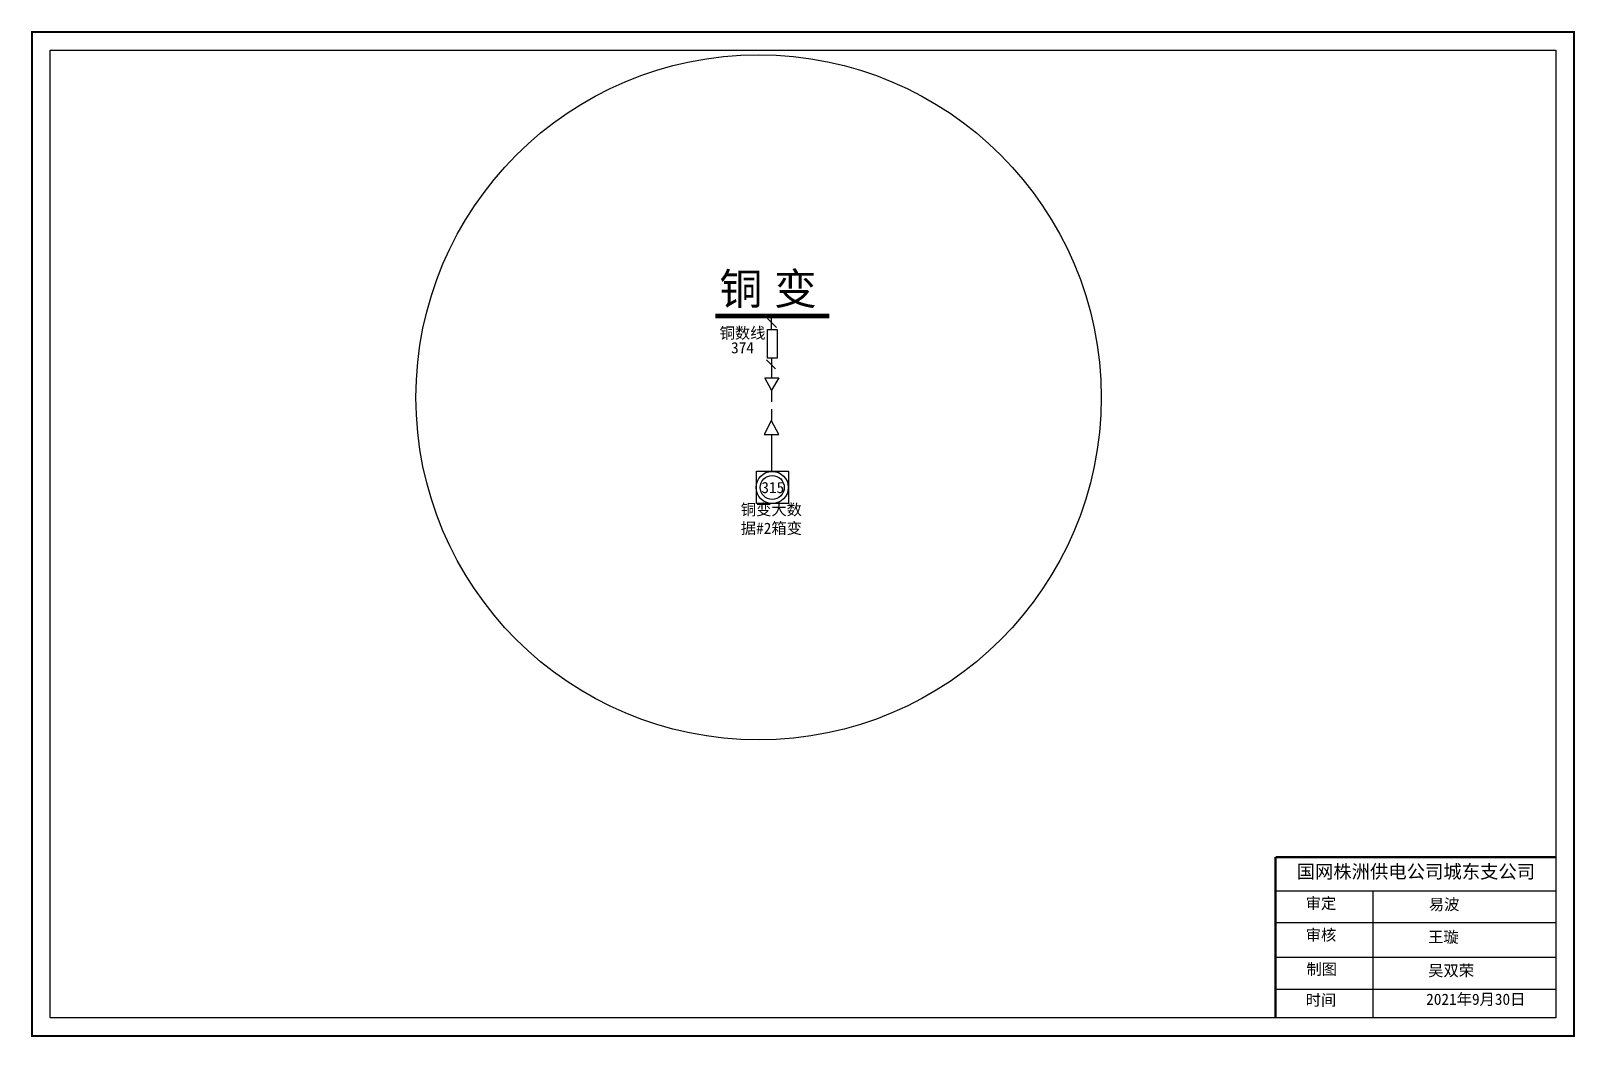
# Model space of a CAD drawing. Extents: x 0 to 344, y 0 to 224.
import ezdxf

# ---------------------------------------------------------------- set-up
doc = ezdxf.new("R2010")
doc.units = 0
doc.header["$LTSCALE"] = 0.774411
doc.linetypes.add('ACAD_ISO02W100', pattern=[15, 12, -3])
doc.linetypes.add('DASHED2', pattern=[9.525, 6.35, -3.175])
doc.layers.get('0').update_dxf_attribs({"linetype": 'CONTINUOUS'})
doc.styles.get("Standard").update_dxf_attribs({"font": '', "height": 2.5})
doc.styles.add('字体', font='simkai_0.ttf', dxfattribs={"height": 2.5})
doc.styles.get('Standard').set_extended_font_data('SimSun')

msp = doc.modelspace()

# ---------------------------------------------------------------- linework, layer by layer
at = {"linetype": 'Continuous'}
for p, q in [((166.23, 158.13), (164.25, 160.12)), ((165.99, 148.9), (164.02, 150.89)), ((165.12, 151.21), (165.12, 146.91)), ((165.15, 144.13), (163.63, 146.9)), ((163.89, 146.9), (166.79, 146.9)), ((166.79, 146.9), (165.15, 144.13)), ((165.15, 137.41), (163.51, 134.25)), ((166.79, 134.25), (165.15, 137.28)), ((163.51, 134.25), (166.79, 134.25)), ((165.12, 134.21), (165.12, 126.19)), ((277.6, 32.47), (339.96, 32.47)), ((299.24, 32.46), (299.24, 4.13)), ((277.6, 25.37), (339.96, 25.37)), ((277.6, 17.62), (339.96, 17.62)), ((277.6, 10.51), (339.96, 10.51))]:
    msp.add_line(p, q, dxfattribs=at)
at = {"linetype": 'ACAD_ISO02W100'}
msp.add_line((165.09, 157.64), (165.09, 161.03), dxfattribs=at)
at = {"linetype": 'DASHED2'}
for p, q in [((165.15, 144.25), (165.15, 141.54)), ((165.15, 139.88), (165.15, 137.44))]:
    msp.add_line(p, q, dxfattribs=at)
at = {"linetype": 'Continuous', "const_width": 0.5}
msp.add_lwpolyline([(0.17, 224.03), (344.14, 224.03), (344.14, 0.06), (0.17, 0.06)], close=True, dxfattribs=at)
at = {"linetype": 'Continuous'}
for points in [[(4.21, 219.98), (340.09, 219.98), (340.09, 4.11), (4.21, 4.11)], [(161.81, 126.04), (168.91, 126.04), (168.91, 118.87), (161.81, 118.87)]]:
    msp.add_lwpolyline(points, close=True, dxfattribs=at)
for points, const_width in [([(178.06, 160.66), (152.56, 160.66)], 1), ([(277.56, 39.97), (277.56, 4.25)], 0.5), ([(277.6, 39.97), (339.96, 39.97)], 0.5)]:
    msp.add_lwpolyline(points, dxfattribs=dict(at, const_width=const_width))
at = {"linetype": 'ACAD_ISO02W100'}
msp.add_lwpolyline([(166.4, 151.24), (164.2, 151.24), (164.21, 157.64), (166.42, 157.64)], close=True, dxfattribs=at)
at = {"color": 1, "linetype": 'Continuous'}
msp.add_circle((162.24, 142.53), 76.42, dxfattribs=at)
at = {"linetype": 'Continuous'}
for radius in [3.58, 2.68]:
    msp.add_circle((165.29, 122.43), radius, dxfattribs=at)

# ---------------------------------------------------------------- texts
at = {"linetype": 'Continuous', "attachment_point": 1, "style": '字体'}
for s, insert, char_height, width in [('{\\f\uffbfﾬￌ￥_GB2312|b0|i0|c134|p49;铜 变}', (153.52, 170.24), 7, 27.4955), ('铜数线', (153.55, 158.13), 2.5, 16.7459), ('国网株洲供电公司城东支公司', (282.27, 38.24), 3, 82.0179)]:
    msp.add_mtext(s, dxfattribs=dict(at, insert=insert, char_height=char_height, width=width))
at = {"linetype": 'Continuous', "char_height": 2.5, "attachment_point": 1}
for s, insert, width in [('374', (156.11, 154.85), 5.6554), ('315', (162.86, 123.66), 5.6554), ('铜变大数据#2箱变', (158.28, 118.75), 13.9826), ('{\\f\uffbfﾬￌ￥_GB2312|b0|i0|c134|p49;审定}', (284.3, 30.91), 23.4615), ('易波', (311.76, 30.67), 23.4615), ('{\\f\uffbfﾬￌ￥_GB2312|b0|i0|c134|p49;审核}', (284.3, 23.85), 23.4615), ('{\\fKaiTi_GB2312|b0|i0|c134|p49;王璇}', (311.59, 23.4), 23.4615), ('{\\f\uffbfﾬￌ￥_GB2312|b0|i0|c134|p49;制图}', (284.46, 16.22), 23.4615), ('吴双荣', (311.62, 15.91), 23.4615), ('{\\f\uffbfﾬￌ￥_GB2312|b0|i0|c134|p49;时间}', (284.3, 9.34), 23.4615), ('2021年9月30日', (311.17, 9.51), 23.4615)]:
    msp.add_mtext(s, dxfattribs=dict(at, insert=insert, width=width))

doc.saveas('drawing.dxf')
